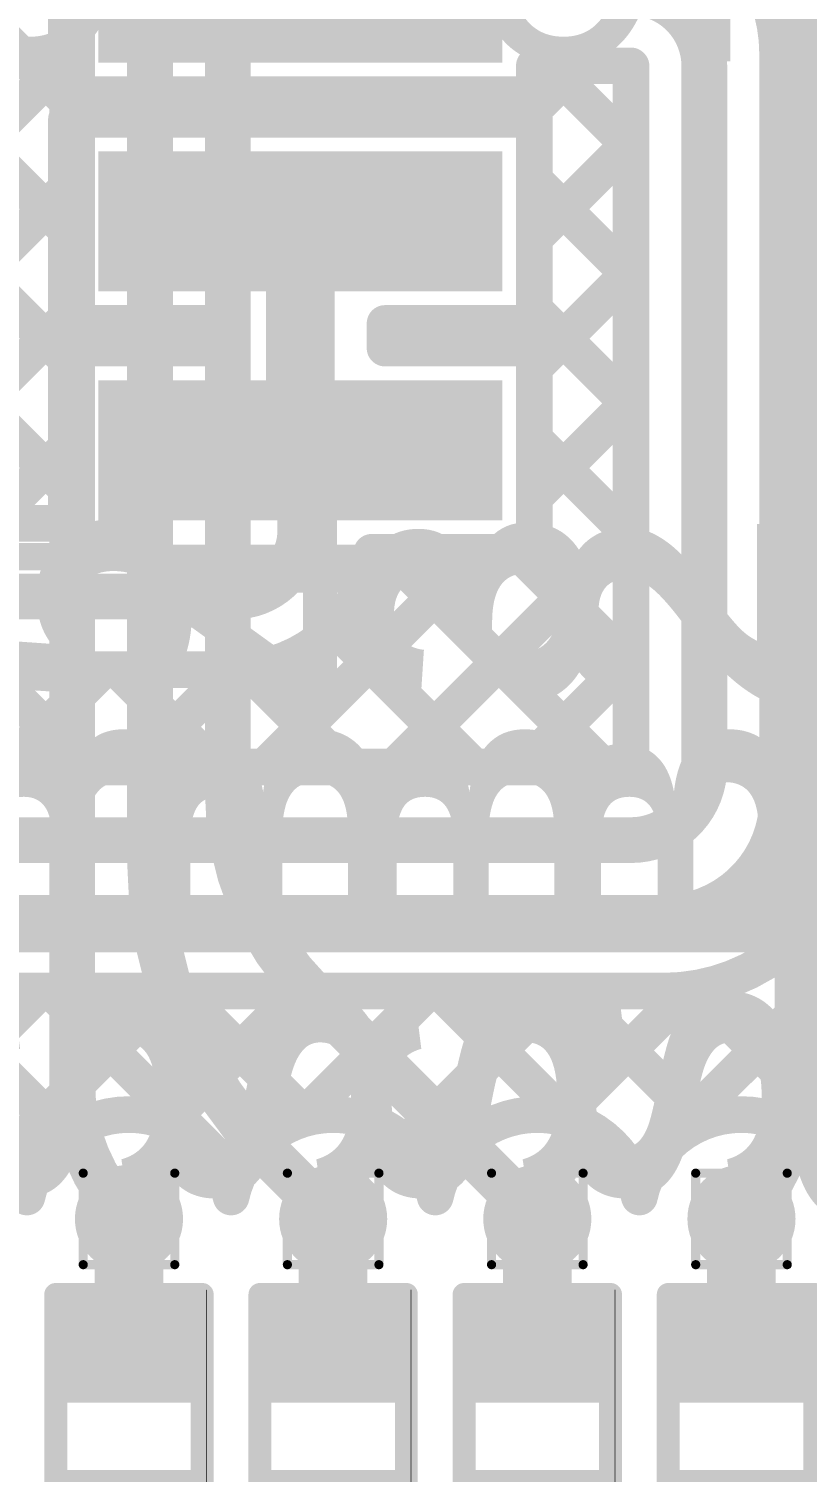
# Model space of a CAD drawing. Header units: inches. Extents: x -17 to 443, y -40 to 218.
# Drawn here: x 100.08 to 104.4, y 137.41 to 145.42 of the extents above; entities that cross this region are included whole.
import ezdxf

# ---------------------------------------------------------------- set-up
doc = ezdxf.new("R2010")
doc.units = ezdxf.units.IN
for name, color, linetype in [('Bottom Layer', 5, 'Continuous'), ('Drill Drawing', 1, 'Continuous'), ('Fabrication', 76, 'Continuous'), ('Top Layer', 1, 'Continuous'), ('Top Overlay', 2, 'Continuous'), ('Top Paste', 8, 'Continuous'), ('Top Solder', 216, 'Continuous'), ('Via Holes', 16, 'Continuous')]:
    doc.layers.add(name, color=color, linetype=linetype)
doc.styles.add('Arial', font='', dxfattribs={"height": 0.2})
doc.styles.add('Arial Black_Bold', font='', dxfattribs={"height": 0.2})
doc.styles.get('Arial').set_extended_font_data('Arial')
doc.styles.get('Arial Black_Bold').set_extended_font_data('Arial Black', bold=True)

# ---------------------------------------------------------------- blocks, each defined once
blk = doc.blocks.new('S______B______0402_17')
at = {"layer": 'Top Layer'}
for points in [[(-0.6985, -0.3175), (-0.6985, 0.3175), (-0.2413, 0.3175), (-0.2413, -0.3175)], [(0.2413, -0.3175), (0.2413, 0.3175), (0.6985, 0.3175), (0.6985, -0.3175)]]:
    blk.add_hatch(color=1, dxfattribs=at).paths.add_polyline_path(points)
at = {"layer": 'Top Paste'}
for points in [[(-0.6985, -0.3175), (-0.6985, 0.3175), (-0.2413, 0.3175), (-0.2413, -0.3175)], [(0.2413, -0.3175), (0.2413, 0.3175), (0.6985, 0.3175), (0.6985, -0.3175)]]:
    blk.add_hatch(color=8, dxfattribs=at).paths.add_polyline_path(points)
at = {"layer": 'Top Solder'}
for points in [[(-0.7535, -0.3725), (-0.7535, 0.3725), (-0.1863, 0.3725), (-0.1863, -0.3725)], [(0.1863, -0.3725), (0.1863, 0.3725), (0.7535, 0.3725), (0.7535, -0.3725)]]:
    blk.add_hatch(color=216, dxfattribs=at).paths.add_polyline_path(points)
at = {"layer": 'Top Overlay'}
for points in [[(-0.7874, 0.4064, 0.127, 0.127, 0), (0.7874, 0.4064, 0.127, 0.127, 0)], [(-0.7874, 0.4064, 0.127, 0.127, 0), (-0.7874, -0.4064, 0.127, 0.127, 0)], [(0.7874, 0.4064, 0.127, 0.127, 0), (0.7874, -0.4064, 0.127, 0.127, 0)], [(-0.7874, -0.4064, 0.127, 0.127, 0), (0.7874, -0.4064, 0.127, 0.127, 0)], [(-0.8128, -0.4318, 0.00323, 0.00323, 0), (0.8128, -0.4318, 0.00323, 0.00323, 0)]]:
    blk.add_lwpolyline(points, format="xyseb", dxfattribs=at)
for points in [[(-0.8191, 0.4064, 0.0635, 0.0635, 1), (-0.7556, 0.4064, 0.0635, 0.0635, 1)], [(-0.8191, 0.4064, 0.0635, 0.0635, 1), (-0.7556, 0.4064, 0.0635, 0.0635, 1)], [(0.7556, 0.4064, 0.0635, 0.0635, 1), (0.8191, 0.4064, 0.0635, 0.0635, 1)], [(0.7556, 0.4064, 0.0635, 0.0635, 1), (0.8191, 0.4064, 0.0635, 0.0635, 1)], [(-0.8191, -0.4064, 0.0635, 0.0635, 1), (-0.7556, -0.4064, 0.0635, 0.0635, 1)], [(-0.8191, -0.4064, 0.0635, 0.0635, 1), (-0.7556, -0.4064, 0.0635, 0.0635, 1)], [(0.7556, -0.4064, 0.0635, 0.0635, 1), (0.8191, -0.4064, 0.0635, 0.0635, 1)], [(0.7556, -0.4064, 0.0635, 0.0635, 1), (0.8191, -0.4064, 0.0635, 0.0635, 1)], [(-0.8136, -0.4318, 0.00161, 0.00161, 1), (-0.812, -0.4318, 0.00161, 0.00161, 1)], [(0.812, -0.4318, 0.00161, 0.00161, 1), (0.8136, -0.4318, 0.00161, 0.00161, 1)]]:
    blk.add_lwpolyline(points, format="xyseb", close=True, dxfattribs=at)
blk = doc.blocks.new('S______B______0402_18')
at = {"layer": 'Top Layer'}
for points in [[(-0.6985, -0.3175), (-0.6985, 0.3175), (-0.2413, 0.3175), (-0.2413, -0.3175)], [(0.2413, -0.3175), (0.2413, 0.3175), (0.6985, 0.3175), (0.6985, -0.3175)]]:
    blk.add_hatch(color=1, dxfattribs=at).paths.add_polyline_path(points)
at = {"layer": 'Top Paste'}
for points in [[(-0.6985, -0.3175), (-0.6985, 0.3175), (-0.2413, 0.3175), (-0.2413, -0.3175)], [(0.2413, -0.3175), (0.2413, 0.3175), (0.6985, 0.3175), (0.6985, -0.3175)]]:
    blk.add_hatch(color=8, dxfattribs=at).paths.add_polyline_path(points)
at = {"layer": 'Top Solder'}
for points in [[(-0.7535, -0.3725), (-0.7535, 0.3725), (-0.1863, 0.3725), (-0.1863, -0.3725)], [(0.1863, -0.3725), (0.1863, 0.3725), (0.7535, 0.3725), (0.7535, -0.3725)]]:
    blk.add_hatch(color=216, dxfattribs=at).paths.add_polyline_path(points)
at = {"layer": 'Top Overlay'}
for points in [[(-0.7874, 0.4064, 0.127, 0.127, 0), (0.7874, 0.4064, 0.127, 0.127, 0)], [(-0.7874, 0.4064, 0.127, 0.127, 0), (-0.7874, -0.4064, 0.127, 0.127, 0)], [(0.7874, 0.4064, 0.127, 0.127, 0), (0.7874, -0.4064, 0.127, 0.127, 0)], [(-0.7874, -0.4064, 0.127, 0.127, 0), (0.7874, -0.4064, 0.127, 0.127, 0)], [(-0.8128, -0.4318, 0.00323, 0.00323, 0), (0.8128, -0.4318, 0.00323, 0.00323, 0)]]:
    blk.add_lwpolyline(points, format="xyseb", dxfattribs=at)
for points in [[(-0.8191, 0.4064, 0.0635, 0.0635, 1), (-0.7556, 0.4064, 0.0635, 0.0635, 1)], [(-0.8191, 0.4064, 0.0635, 0.0635, 1), (-0.7556, 0.4064, 0.0635, 0.0635, 1)], [(0.7556, 0.4064, 0.0635, 0.0635, 1), (0.8191, 0.4064, 0.0635, 0.0635, 1)], [(0.7556, 0.4064, 0.0635, 0.0635, 1), (0.8191, 0.4064, 0.0635, 0.0635, 1)], [(-0.8191, -0.4064, 0.0635, 0.0635, 1), (-0.7556, -0.4064, 0.0635, 0.0635, 1)], [(-0.8191, -0.4064, 0.0635, 0.0635, 1), (-0.7556, -0.4064, 0.0635, 0.0635, 1)], [(0.7556, -0.4064, 0.0635, 0.0635, 1), (0.8191, -0.4064, 0.0635, 0.0635, 1)], [(0.7556, -0.4064, 0.0635, 0.0635, 1), (0.8191, -0.4064, 0.0635, 0.0635, 1)], [(-0.8136, -0.4318, 0.00161, 0.00161, 1), (-0.812, -0.4318, 0.00161, 0.00161, 1)], [(0.812, -0.4318, 0.00161, 0.00161, 1), (0.8136, -0.4318, 0.00161, 0.00161, 1)]]:
    blk.add_lwpolyline(points, format="xyseb", close=True, dxfattribs=at)
blk = doc.blocks.new('S______B______0402_19')
at = {"layer": 'Top Layer'}
for points in [[(-0.6985, -0.3175), (-0.6985, 0.3175), (-0.2413, 0.3175), (-0.2413, -0.3175)], [(0.2413, -0.3175), (0.2413, 0.3175), (0.6985, 0.3175), (0.6985, -0.3175)]]:
    blk.add_hatch(color=1, dxfattribs=at).paths.add_polyline_path(points)
at = {"layer": 'Top Paste'}
for points in [[(-0.6985, -0.3175), (-0.6985, 0.3175), (-0.2413, 0.3175), (-0.2413, -0.3175)], [(0.2413, -0.3175), (0.2413, 0.3175), (0.6985, 0.3175), (0.6985, -0.3175)]]:
    blk.add_hatch(color=8, dxfattribs=at).paths.add_polyline_path(points)
at = {"layer": 'Top Solder'}
for points in [[(-0.7535, -0.3725), (-0.7535, 0.3725), (-0.1863, 0.3725), (-0.1863, -0.3725)], [(0.1863, -0.3725), (0.1863, 0.3725), (0.7535, 0.3725), (0.7535, -0.3725)]]:
    blk.add_hatch(color=216, dxfattribs=at).paths.add_polyline_path(points)
at = {"layer": 'Top Overlay'}
for points in [[(-0.7874, 0.4064, 0.127, 0.127, 0), (0.7874, 0.4064, 0.127, 0.127, 0)], [(-0.7874, 0.4064, 0.127, 0.127, 0), (-0.7874, -0.4064, 0.127, 0.127, 0)], [(0.7874, 0.4064, 0.127, 0.127, 0), (0.7874, -0.4064, 0.127, 0.127, 0)], [(-0.7874, -0.4064, 0.127, 0.127, 0), (0.7874, -0.4064, 0.127, 0.127, 0)], [(-0.8128, -0.4318, 0.00323, 0.00323, 0), (0.8128, -0.4318, 0.00323, 0.00323, 0)]]:
    blk.add_lwpolyline(points, format="xyseb", dxfattribs=at)
for points in [[(-0.8191, 0.4064, 0.0635, 0.0635, 1), (-0.7556, 0.4064, 0.0635, 0.0635, 1)], [(-0.8191, 0.4064, 0.0635, 0.0635, 1), (-0.7556, 0.4064, 0.0635, 0.0635, 1)], [(0.7556, 0.4064, 0.0635, 0.0635, 1), (0.8191, 0.4064, 0.0635, 0.0635, 1)], [(0.7556, 0.4064, 0.0635, 0.0635, 1), (0.8191, 0.4064, 0.0635, 0.0635, 1)], [(-0.8191, -0.4064, 0.0635, 0.0635, 1), (-0.7556, -0.4064, 0.0635, 0.0635, 1)], [(-0.8191, -0.4064, 0.0635, 0.0635, 1), (-0.7556, -0.4064, 0.0635, 0.0635, 1)], [(0.7556, -0.4064, 0.0635, 0.0635, 1), (0.8191, -0.4064, 0.0635, 0.0635, 1)], [(0.7556, -0.4064, 0.0635, 0.0635, 1), (0.8191, -0.4064, 0.0635, 0.0635, 1)], [(-0.8136, -0.4318, 0.00161, 0.00161, 1), (-0.812, -0.4318, 0.00161, 0.00161, 1)], [(0.812, -0.4318, 0.00161, 0.00161, 1), (0.8136, -0.4318, 0.00161, 0.00161, 1)]]:
    blk.add_lwpolyline(points, format="xyseb", close=True, dxfattribs=at)
blk = doc.blocks.new('S______B______0402_20')
at = {"layer": 'Top Layer'}
for points in [[(-0.6985, -0.3175), (-0.6985, 0.3175), (-0.2413, 0.3175), (-0.2413, -0.3175)], [(0.2413, -0.3175), (0.2413, 0.3175), (0.6985, 0.3175), (0.6985, -0.3175)]]:
    blk.add_hatch(color=1, dxfattribs=at).paths.add_polyline_path(points)
at = {"layer": 'Top Paste'}
for points in [[(-0.6985, -0.3175), (-0.6985, 0.3175), (-0.2413, 0.3175), (-0.2413, -0.3175)], [(0.2413, -0.3175), (0.2413, 0.3175), (0.6985, 0.3175), (0.6985, -0.3175)]]:
    blk.add_hatch(color=8, dxfattribs=at).paths.add_polyline_path(points)
at = {"layer": 'Top Solder'}
for points in [[(-0.7535, -0.3725), (-0.7535, 0.3725), (-0.1863, 0.3725), (-0.1863, -0.3725)], [(0.1863, -0.3725), (0.1863, 0.3725), (0.7535, 0.3725), (0.7535, -0.3725)]]:
    blk.add_hatch(color=216, dxfattribs=at).paths.add_polyline_path(points)
at = {"layer": 'Top Overlay'}
for points in [[(-0.7874, 0.4064, 0.127, 0.127, 0), (0.7874, 0.4064, 0.127, 0.127, 0)], [(-0.7874, 0.4064, 0.127, 0.127, 0), (-0.7874, -0.4064, 0.127, 0.127, 0)], [(0.7874, 0.4064, 0.127, 0.127, 0), (0.7874, -0.4064, 0.127, 0.127, 0)], [(-0.7874, -0.4064, 0.127, 0.127, 0), (0.7874, -0.4064, 0.127, 0.127, 0)], [(-0.8128, -0.4318, 0.00323, 0.00323, 0), (0.8128, -0.4318, 0.00323, 0.00323, 0)]]:
    blk.add_lwpolyline(points, format="xyseb", dxfattribs=at)
for points in [[(-0.8191, 0.4064, 0.0635, 0.0635, 1), (-0.7556, 0.4064, 0.0635, 0.0635, 1)], [(-0.8191, 0.4064, 0.0635, 0.0635, 1), (-0.7556, 0.4064, 0.0635, 0.0635, 1)], [(0.7556, 0.4064, 0.0635, 0.0635, 1), (0.8191, 0.4064, 0.0635, 0.0635, 1)], [(0.7556, 0.4064, 0.0635, 0.0635, 1), (0.8191, 0.4064, 0.0635, 0.0635, 1)], [(-0.8191, -0.4064, 0.0635, 0.0635, 1), (-0.7556, -0.4064, 0.0635, 0.0635, 1)], [(-0.8191, -0.4064, 0.0635, 0.0635, 1), (-0.7556, -0.4064, 0.0635, 0.0635, 1)], [(0.7556, -0.4064, 0.0635, 0.0635, 1), (0.8191, -0.4064, 0.0635, 0.0635, 1)], [(0.7556, -0.4064, 0.0635, 0.0635, 1), (0.8191, -0.4064, 0.0635, 0.0635, 1)], [(-0.8136, -0.4318, 0.00161, 0.00161, 1), (-0.812, -0.4318, 0.00161, 0.00161, 1)], [(0.812, -0.4318, 0.00161, 0.00161, 1), (0.8136, -0.4318, 0.00161, 0.00161, 1)]]:
    blk.add_lwpolyline(points, format="xyseb", close=True, dxfattribs=at)
blk = doc.blocks.new('S______B______0402_21')
at = {"layer": 'Top Layer'}
for points in [[(-0.6985, -0.3175), (-0.6985, 0.3175), (-0.2413, 0.3175), (-0.2413, -0.3175)], [(0.2413, -0.3175), (0.2413, 0.3175), (0.6985, 0.3175), (0.6985, -0.3175)]]:
    blk.add_hatch(color=1, dxfattribs=at).paths.add_polyline_path(points)
at = {"layer": 'Top Paste'}
for points in [[(-0.6985, -0.3175), (-0.6985, 0.3175), (-0.2413, 0.3175), (-0.2413, -0.3175)], [(0.2413, -0.3175), (0.2413, 0.3175), (0.6985, 0.3175), (0.6985, -0.3175)]]:
    blk.add_hatch(color=8, dxfattribs=at).paths.add_polyline_path(points)
at = {"layer": 'Top Solder'}
for points in [[(-0.7535, -0.3725), (-0.7535, 0.3725), (-0.1863, 0.3725), (-0.1863, -0.3725)], [(0.1863, -0.3725), (0.1863, 0.3725), (0.7535, 0.3725), (0.7535, -0.3725)]]:
    blk.add_hatch(color=216, dxfattribs=at).paths.add_polyline_path(points)
at = {"layer": 'Top Overlay'}
for points in [[(-0.7874, 0.4064, 0.127, 0.127, 0), (0.7874, 0.4064, 0.127, 0.127, 0)], [(-0.7874, 0.4064, 0.127, 0.127, 0), (-0.7874, -0.4064, 0.127, 0.127, 0)], [(0.7874, 0.4064, 0.127, 0.127, 0), (0.7874, -0.4064, 0.127, 0.127, 0)], [(-0.7874, -0.4064, 0.127, 0.127, 0), (0.7874, -0.4064, 0.127, 0.127, 0)], [(-0.8128, -0.4318, 0.00323, 0.00323, 0), (0.8128, -0.4318, 0.00323, 0.00323, 0)]]:
    blk.add_lwpolyline(points, format="xyseb", dxfattribs=at)
for points in [[(-0.8191, 0.4064, 0.0635, 0.0635, 1), (-0.7556, 0.4064, 0.0635, 0.0635, 1)], [(-0.8191, 0.4064, 0.0635, 0.0635, 1), (-0.7556, 0.4064, 0.0635, 0.0635, 1)], [(0.7556, 0.4064, 0.0635, 0.0635, 1), (0.8191, 0.4064, 0.0635, 0.0635, 1)], [(0.7556, 0.4064, 0.0635, 0.0635, 1), (0.8191, 0.4064, 0.0635, 0.0635, 1)], [(-0.8191, -0.4064, 0.0635, 0.0635, 1), (-0.7556, -0.4064, 0.0635, 0.0635, 1)], [(-0.8191, -0.4064, 0.0635, 0.0635, 1), (-0.7556, -0.4064, 0.0635, 0.0635, 1)], [(0.7556, -0.4064, 0.0635, 0.0635, 1), (0.8191, -0.4064, 0.0635, 0.0635, 1)], [(0.7556, -0.4064, 0.0635, 0.0635, 1), (0.8191, -0.4064, 0.0635, 0.0635, 1)], [(-0.8136, -0.4318, 0.00161, 0.00161, 1), (-0.812, -0.4318, 0.00161, 0.00161, 1)], [(0.812, -0.4318, 0.00161, 0.00161, 1), (0.8136, -0.4318, 0.00161, 0.00161, 1)]]:
    blk.add_lwpolyline(points, format="xyseb", close=True, dxfattribs=at)
at = {"layer": 'Top Overlay', "style": 'Arial Black_Bold'}
blk.add_text('SB1', height=1.27, dxfattribs=at).set_placement((1.0689, -0.4388))
blk = doc.blocks.new('14_SO_26')
at = {"layer": 'Top Layer'}
for points in [[(3.7881, -0.983), (3.7881, -1.557), (1.7501, -1.557), (1.7501, -0.983)], [(3.7881, -2.253), (3.7881, -2.827), (1.7501, -2.827), (1.7501, -2.253)], [(3.7881, -3.523), (3.7881, -4.097), (1.7501, -4.097), (1.7501, -3.523)]]:
    blk.add_hatch(color=1, dxfattribs=at).paths.add_polyline_path(points)
at = {"layer": 'Top Paste'}
for points in [[(3.7881, -0.983), (3.7881, -1.557), (1.7501, -1.557), (1.7501, -0.983)], [(3.7881, -2.253), (3.7881, -2.827), (1.7501, -2.827), (1.7501, -2.253)], [(3.7881, -3.523), (3.7881, -4.097), (1.7501, -4.097), (1.7501, -3.523)]]:
    blk.add_hatch(color=8, dxfattribs=at).paths.add_polyline_path(points)
at = {"layer": 'Top Solder'}
for points in [[(3.8897, -0.8814), (3.8897, -1.6586), (1.6485, -1.6586), (1.6485, -0.8814)], [(3.8897, -2.1514), (3.8897, -2.9286), (1.6485, -2.9286), (1.6485, -2.1514)], [(3.8897, -3.4214), (3.8897, -4.1986), (1.6485, -4.1986), (1.6485, -3.4214)]]:
    blk.add_hatch(color=216, dxfattribs=at).paths.add_polyline_path(points)
at = {"layer": 'Top Overlay'}
blk.add_lwpolyline([(-1.5214, -4.4012, 0.1524, 0.1524, 0), (1.5214, -4.4012, 0.1524, 0.1524, 0)], format="xyseb", dxfattribs=at)
blk.add_lwpolyline([(1.4833, -4.4012, 0.0762, 0.0762, 1), (1.5595, -4.4012, 0.0762, 0.0762, 1)], format="xyseb", close=True, dxfattribs=at)

msp = doc.modelspace()

# ---------------------------------------------------------------- hatches: boundary and pattern name
at = {"layer": 'Bottom Layer'}
h = msp.add_hatch(color=5, dxfattribs=at)
edge = h.paths.add_edge_path()
edge.add_arc((100.6336, 138.8123), 0.3, 0, 360)
h = msp.add_hatch(color=5, dxfattribs=at)
edge = h.paths.add_edge_path()
edge.add_arc((101.7667, 138.8123), 0.3, 0, 360)
h = msp.add_hatch(color=5, dxfattribs=at)
edge = h.paths.add_edge_path()
edge.add_arc((102.8997, 138.8123), 0.3, 0, 360)
h = msp.add_hatch(color=5, dxfattribs=at)
edge = h.paths.add_edge_path()
edge.add_arc((104.0327, 138.8123), 0.3, 0, 360)
at = {"layer": 'Top Layer'}
h = msp.add_hatch(color=1, dxfattribs=at)
edge = h.paths.add_edge_path()
edge.add_arc((100.6336, 138.8123), 0.3, 0, 360)
h = msp.add_hatch(color=1, dxfattribs=at)
edge = h.paths.add_edge_path()
edge.add_arc((101.7667, 138.8123), 0.3, 0, 360)
h = msp.add_hatch(color=1, dxfattribs=at)
edge = h.paths.add_edge_path()
edge.add_arc((102.8997, 138.8123), 0.3, 0, 360)
h = msp.add_hatch(color=1, dxfattribs=at)
edge = h.paths.add_edge_path()
edge.add_arc((104.0327, 138.8123), 0.3, 0, 360)
at = {"layer": 'Via Holes'}
h = msp.add_hatch(color=7, dxfattribs=at)
edge = h.paths.add_edge_path()
edge.add_arc((100.6336, 138.8123), 0.15, 0, 360)
h = msp.add_hatch(color=7, dxfattribs=at)
edge = h.paths.add_edge_path()
edge.add_arc((101.7667, 138.8123), 0.15, 0, 360)
h = msp.add_hatch(color=7, dxfattribs=at)
edge = h.paths.add_edge_path()
edge.add_arc((102.8997, 138.8123), 0.15, 0, 360)
h = msp.add_hatch(color=7, dxfattribs=at)
edge = h.paths.add_edge_path()
edge.add_arc((104.0327, 138.8123), 0.15, 0, 360)

# ---------------------------------------------------------------- linework, layer by layer
at = {"layer": 'Bottom Layer'}
for points in [[(100.3182, 139.5738, 0.254, 0.254, 0), (100.3182, 158.7518, 0.254, 0.254, 0)], [(104.3442, 139.5644, 0.254, 0.254, 0), (104.3442, 158.7611, 0.254, 0.254, 0)], [(100.75, 140.8023, 0.254, 0.254, 0), (100.75, 157.4455, 0.254, 0.254, 0)], [(101.1818, 141.1861, 0.254, 0.254, 0), (101.1818, 157.2257, 0.254, 0.254, 0)], [(101.6457, 140.0663, 0.254, 0.254, -0.198912), (101.1818, 141.1861, 0.254, 0.254, 0)], [(100.75, 140.8007, 0.254, 0.254, 0), (100.75, 140.8023, 0.254, 0.254, 0)], [(101.4353, 139.1436, 0.254, 0.254, -0.198619), (100.75, 140.8007, 0.254, 0.254, 0)], [(101.6457, 140.0663, 0.254, 0.254, 0), (102.8997, 138.8123, 0.254, 0.254, 0)], [(100.6336, 138.8123, 0.254, 0.254, -0.198912), (100.3182, 139.5738, 0.254, 0.254, 0)], [(104.3442, 139.5644, 0.254, 0.254, -0.1081), (104.2471, 139.1203, 0.254, 0.254, 0)], [(101.4353, 139.1436, 0.254, 0.254, 0), (101.7667, 138.8123, 0.254, 0.254, 0)], [(104.2471, 139.1203, 0.254, 0.254, -0.088901), (104.0327, 138.8123, 0.254, 0.254, 0)]]:
    msp.add_lwpolyline(points, format="xyseb", dxfattribs=at)
for points in [[(101.1183, 141.1861, 0.127, 0.127, 1), (101.2453, 141.1861, 0.127, 0.127, 1)], [(101.1183, 141.1861, 0.127, 0.127, 1), (101.2453, 141.1861, 0.127, 0.127, 1)], [(100.6865, 140.8023, 0.127, 0.127, 1), (100.8135, 140.8023, 0.127, 0.127, 1)], [(100.6865, 140.8023, 0.127, 0.127, 1), (100.8135, 140.8023, 0.127, 0.127, 1)], [(100.6865, 140.8007, 0.127, 0.127, 1), (100.8135, 140.8007, 0.127, 0.127, 1)], [(100.6865, 140.8007, 0.127, 0.127, 1), (100.8135, 140.8007, 0.127, 0.127, 1)], [(101.5822, 140.0663, 0.127, 0.127, 1), (101.7092, 140.0663, 0.127, 0.127, 1)], [(101.5822, 140.0663, 0.127, 0.127, 1), (101.7092, 140.0663, 0.127, 0.127, 1)], [(100.2547, 139.5738, 0.127, 0.127, 1), (100.3817, 139.5738, 0.127, 0.127, 1)], [(100.2547, 139.5738, 0.127, 0.127, 1), (100.3817, 139.5738, 0.127, 0.127, 1)], [(104.2807, 139.5644, 0.127, 0.127, 1), (104.4077, 139.5644, 0.127, 0.127, 1)], [(104.2807, 139.5644, 0.127, 0.127, 1), (104.4077, 139.5644, 0.127, 0.127, 1)], [(101.3718, 139.1436, 0.127, 0.127, 1), (101.4988, 139.1436, 0.127, 0.127, 1)], [(101.3718, 139.1436, 0.127, 0.127, 1), (101.4988, 139.1436, 0.127, 0.127, 1)], [(104.1836, 139.1203, 0.127, 0.127, 1), (104.3106, 139.1203, 0.127, 0.127, 1)], [(104.1836, 139.1203, 0.127, 0.127, 1), (104.3106, 139.1203, 0.127, 0.127, 1)], [(100.5701, 138.8123, 0.127, 0.127, 1), (100.6971, 138.8123, 0.127, 0.127, 1)], [(101.7032, 138.8123, 0.127, 0.127, 1), (101.8302, 138.8123, 0.127, 0.127, 1)], [(102.8362, 138.8123, 0.127, 0.127, 1), (102.9632, 138.8123, 0.127, 0.127, 1)], [(103.9692, 138.8123, 0.127, 0.127, 1), (104.0962, 138.8123, 0.127, 0.127, 1)]]:
    msp.add_lwpolyline(points, format="xyseb", close=True, dxfattribs=at)
at = {"layer": 'Drill Drawing'}
for points in [[(100.3796, 139.0663, 0.0508, 0.0508, 0), (100.8876, 139.0663, 0.0508, 0.0508, 0)], [(100.3796, 138.5583, 0.0508, 0.0508, 0), (100.3796, 139.0663, 0.0508, 0.0508, 0)], [(100.8876, 138.5583, 0.0508, 0.0508, 0), (100.8876, 139.0663, 0.0508, 0.0508, 0)], [(101.5127, 139.0663, 0.0508, 0.0508, 0), (102.0207, 139.0663, 0.0508, 0.0508, 0)], [(101.5127, 138.5583, 0.0508, 0.0508, 0), (101.5127, 139.0663, 0.0508, 0.0508, 0)], [(102.0207, 138.5583, 0.0508, 0.0508, 0), (102.0207, 139.0663, 0.0508, 0.0508, 0)], [(102.6457, 139.0663, 0.0508, 0.0508, 0), (103.1537, 139.0663, 0.0508, 0.0508, 0)], [(102.6457, 138.5583, 0.0508, 0.0508, 0), (102.6457, 139.0663, 0.0508, 0.0508, 0)], [(103.1537, 138.5583, 0.0508, 0.0508, 0), (103.1537, 139.0663, 0.0508, 0.0508, 0)], [(103.7787, 139.0663, 0.0508, 0.0508, 0), (104.2867, 139.0663, 0.0508, 0.0508, 0)], [(103.7787, 138.5583, 0.0508, 0.0508, 0), (103.7787, 139.0663, 0.0508, 0.0508, 0)], [(104.2867, 138.5583, 0.0508, 0.0508, 0), (104.2867, 139.0663, 0.0508, 0.0508, 0)], [(100.3796, 138.5583, 0.0508, 0.0508, 0), (100.8876, 138.5583, 0.0508, 0.0508, 0)], [(101.5127, 138.5583, 0.0508, 0.0508, 0), (102.0207, 138.5583, 0.0508, 0.0508, 0)], [(102.6457, 138.5583, 0.0508, 0.0508, 0), (103.1537, 138.5583, 0.0508, 0.0508, 0)], [(103.7787, 138.5583, 0.0508, 0.0508, 0), (104.2867, 138.5583, 0.0508, 0.0508, 0)]]:
    msp.add_lwpolyline(points, format="xyseb", dxfattribs=at)
for points in [[(100.3669, 139.0663, 0.0254, 0.0254, 1), (100.3923, 139.0663, 0.0254, 0.0254, 1)], [(100.3669, 139.0663, 0.0254, 0.0254, 1), (100.3923, 139.0663, 0.0254, 0.0254, 1)], [(100.8749, 139.0663, 0.0254, 0.0254, 1), (100.9003, 139.0663, 0.0254, 0.0254, 1)], [(100.8749, 139.0663, 0.0254, 0.0254, 1), (100.9003, 139.0663, 0.0254, 0.0254, 1)], [(101.5, 139.0663, 0.0254, 0.0254, 1), (101.5254, 139.0663, 0.0254, 0.0254, 1)], [(101.5, 139.0663, 0.0254, 0.0254, 1), (101.5254, 139.0663, 0.0254, 0.0254, 1)], [(102.008, 139.0663, 0.0254, 0.0254, 1), (102.0334, 139.0663, 0.0254, 0.0254, 1)], [(102.008, 139.0663, 0.0254, 0.0254, 1), (102.0334, 139.0663, 0.0254, 0.0254, 1)], [(102.633, 139.0663, 0.0254, 0.0254, 1), (102.6584, 139.0663, 0.0254, 0.0254, 1)], [(102.633, 139.0663, 0.0254, 0.0254, 1), (102.6584, 139.0663, 0.0254, 0.0254, 1)], [(103.141, 139.0663, 0.0254, 0.0254, 1), (103.1664, 139.0663, 0.0254, 0.0254, 1)], [(103.141, 139.0663, 0.0254, 0.0254, 1), (103.1664, 139.0663, 0.0254, 0.0254, 1)], [(103.766, 139.0663, 0.0254, 0.0254, 1), (103.7914, 139.0663, 0.0254, 0.0254, 1)], [(103.766, 139.0663, 0.0254, 0.0254, 1), (103.7914, 139.0663, 0.0254, 0.0254, 1)], [(104.274, 139.0663, 0.0254, 0.0254, 1), (104.2994, 139.0663, 0.0254, 0.0254, 1)], [(104.274, 139.0663, 0.0254, 0.0254, 1), (104.2994, 139.0663, 0.0254, 0.0254, 1)], [(100.3669, 138.5583, 0.0254, 0.0254, 1), (100.3923, 138.5583, 0.0254, 0.0254, 1)], [(100.3669, 138.5583, 0.0254, 0.0254, 1), (100.3923, 138.5583, 0.0254, 0.0254, 1)], [(100.8749, 138.5583, 0.0254, 0.0254, 1), (100.9003, 138.5583, 0.0254, 0.0254, 1)], [(100.8749, 138.5583, 0.0254, 0.0254, 1), (100.9003, 138.5583, 0.0254, 0.0254, 1)], [(101.5, 138.5583, 0.0254, 0.0254, 1), (101.5254, 138.5583, 0.0254, 0.0254, 1)], [(101.5, 138.5583, 0.0254, 0.0254, 1), (101.5254, 138.5583, 0.0254, 0.0254, 1)], [(102.008, 138.5583, 0.0254, 0.0254, 1), (102.0334, 138.5583, 0.0254, 0.0254, 1)], [(102.008, 138.5583, 0.0254, 0.0254, 1), (102.0334, 138.5583, 0.0254, 0.0254, 1)], [(102.633, 138.5583, 0.0254, 0.0254, 1), (102.6584, 138.5583, 0.0254, 0.0254, 1)], [(102.633, 138.5583, 0.0254, 0.0254, 1), (102.6584, 138.5583, 0.0254, 0.0254, 1)], [(103.141, 138.5583, 0.0254, 0.0254, 1), (103.1664, 138.5583, 0.0254, 0.0254, 1)], [(103.141, 138.5583, 0.0254, 0.0254, 1), (103.1664, 138.5583, 0.0254, 0.0254, 1)], [(103.766, 138.5583, 0.0254, 0.0254, 1), (103.7914, 138.5583, 0.0254, 0.0254, 1)], [(103.766, 138.5583, 0.0254, 0.0254, 1), (103.7914, 138.5583, 0.0254, 0.0254, 1)], [(104.274, 138.5583, 0.0254, 0.0254, 1), (104.2994, 138.5583, 0.0254, 0.0254, 1)], [(104.274, 138.5583, 0.0254, 0.0254, 1), (104.2994, 138.5583, 0.0254, 0.0254, 1)]]:
    msp.add_lwpolyline(points, format="xyseb", close=True, dxfattribs=at)
at = {"layer": 'Top Layer'}
for points in [[(97.345, 146.525, 0.2032, 0.2032, 0), (100.2864, 143.5836, 0.2032, 0.2032, 0)], [(98.9507, 146.3561, 0.2032, 0.2032, 0), (100.391, 144.9159, 0.2032, 0.2032, 0)], [(98.2436, 146.3448, 0.2032, 0.2032, 0), (100.2864, 144.302, 0.2032, 0.2032, 0)], [(104.2759, 146.2193, 0.2032, 0.2032, -0.198912), (104.6649, 145.2804, 0.2032, 0.2032, 0)], [(100.2864, 145.0531, 0.2032, 0.2032, 0), (100.2864, 146.1859, 0.2032, 0.2032, 0)], [(103.9886, 145.932, 0.254, 0.254, -0.198913), (104.2585, 145.2804, 0.254, 0.254, 0)], [(97.345, 145.8066, 0.2032, 0.2032, 0), (100.2864, 142.8651, 0.2032, 0.2032, 0)], [(103.4183, 145.6195, 0.254, 0.254, -0.414214), (103.8267, 145.2111, 0.254, 0.254, 0)], [(97.7092, 142.6735, 0.2032, 0.2032, 0), (100.2864, 145.2507, 0.2032, 0.2032, 0)], [(103.8267, 141.3212, 0.254, 0.254, 0), (103.8267, 145.2111, 0.254, 0.254, 0)], [(104.2585, 145.2804, 0.254, 0.254, 0), (104.2585, 145.2804, 0.254, 0.254, 0)], [(104.2585, 141.1424, 0.254, 0.254, 0), (104.2585, 145.2804, 0.254, 0.254, 0)], [(102.8252, 144.9159, 0.2032, 0.2032, 0), (103.1224, 145.2131, 0.2032, 0.2032, 0)], [(102.8832, 145.0531, 0.2032, 0.2032, 0), (102.8832, 145.2131, 0.2032, 0.2032, 0)], [(102.8832, 145.2131, 0.2032, 0.2032, 0), (103.4183, 145.2131, 0.2032, 0.2032, 0)], [(102.9674, 145.2131, 0.2032, 0.2032, 0), (103.4203, 144.7602, 0.2032, 0.2032, 0)], [(103.4203, 141.3214, 0.2032, 0.2032, 0), (103.4203, 145.2111, 0.2032, 0.2032, 0)], [(100.2864, 145.0531, 0.2032, 0.2032, 0), (102.8832, 145.0531, 0.2032, 0.2032, 0)], [(100.6699, 144.9159, 0.2032, 0.2032, 0), (100.8072, 145.0531, 0.2032, 0.2032, 0)], [(100.9722, 145.0531, 0.2032, 0.2032, 0), (101.1094, 144.9159, 0.2032, 0.2032, 0)], [(101.3884, 144.9159, 0.2032, 0.2032, 0), (101.5256, 145.0531, 0.2032, 0.2032, 0)], [(101.6906, 145.0531, 0.2032, 0.2032, 0), (101.8278, 144.9159, 0.2032, 0.2032, 0)], [(102.1068, 144.9159, 0.2032, 0.2032, 0), (102.244, 145.0531, 0.2032, 0.2032, 0)], [(102.409, 145.0531, 0.2032, 0.2032, 0), (102.5462, 144.9159, 0.2032, 0.2032, 0)], [(100.2864, 144.9159, 0.2032, 0.2032, 0), (102.8832, 144.9159, 0.2032, 0.2032, 0)], [(100.2864, 143.7831, 0.2032, 0.2032, 0), (100.2864, 144.9159, 0.2032, 0.2032, 0)], [(102.8832, 143.7831, 0.2032, 0.2032, 0), (102.8832, 144.9159, 0.2032, 0.2032, 0)], [(102.8832, 144.2554, 0.2032, 0.2032, 0), (103.4203, 144.7925, 0.2032, 0.2032, 0)], [(98.4276, 142.6735, 0.2032, 0.2032, 0), (100.2864, 144.5323, 0.2032, 0.2032, 0)], [(102.8832, 144.5789, 0.2032, 0.2032, 0), (103.4203, 144.0418, 0.2032, 0.2032, 0)], [(101.5848, 143.0795, 0.381, 0.381, 0), (101.5848, 144.3495, 0.381, 0.381, 0)], [(102.8832, 143.537, 0.2032, 0.2032, 0), (103.4203, 144.0741, 0.2032, 0.2032, 0)], [(99.146, 142.6735, 0.2032, 0.2032, 0), (100.2864, 143.8139, 0.2032, 0.2032, 0)], [(102.8832, 143.8605, 0.2032, 0.2032, 0), (103.4203, 143.3234, 0.2032, 0.2032, 0)], [(100.2864, 143.7831, 0.2032, 0.2032, 0), (101.1149, 143.7831, 0.2032, 0.2032, 0)], [(100.8053, 143.7831, 0.2032, 0.2032, 0), (100.9425, 143.6459, 0.2032, 0.2032, 0)], [(100.8368, 143.6459, 0.2032, 0.2032, 0), (100.974, 143.7831, 0.2032, 0.2032, 0)], [(101.1149, 143.6459, 0.2032, 0.2032, 0), (101.1149, 143.7831, 0.2032, 0.2032, 0)], [(102.0547, 143.7831, 0.2032, 0.2032, 0), (102.8832, 143.7831, 0.2032, 0.2032, 0)], [(102.0547, 143.6459, 0.2032, 0.2032, 0), (102.0547, 143.7831, 0.2032, 0.2032, 0)], [(102.2422, 143.7831, 0.2032, 0.2032, 0), (102.3794, 143.6459, 0.2032, 0.2032, 0)], [(102.2736, 143.6459, 0.2032, 0.2032, 0), (102.4108, 143.7831, 0.2032, 0.2032, 0)], [(100.2864, 143.6459, 0.2032, 0.2032, 0), (101.1149, 143.6459, 0.2032, 0.2032, 0)], [(100.2864, 142.6735, 0.2032, 0.2032, 0), (100.2864, 143.6459, 0.2032, 0.2032, 0)], [(102.0547, 143.6459, 0.2032, 0.2032, 0), (102.8832, 143.6459, 0.2032, 0.2032, 0)], [(102.8832, 142.5131, 0.2032, 0.2032, 0), (102.8832, 143.6459, 0.2032, 0.2032, 0)], [(102.8832, 142.8186, 0.2032, 0.2032, 0), (103.4203, 143.3557, 0.2032, 0.2032, 0)], [(99.8645, 142.6735, 0.2032, 0.2032, 0), (100.2864, 143.0955, 0.2032, 0.2032, 0)], [(101.5848, 142.636, 0.254, 0.254, 0), (101.5848, 143.0795, 0.254, 0.254, 0)], [(102.8832, 143.142, 0.2032, 0.2032, 0), (103.4203, 142.605, 0.2032, 0.2032, 0)], [(97.345, 142.6735, 0.2032, 0.2032, 0), (100.2864, 142.6735, 0.2032, 0.2032, 0)], [(101.5848, 142.636, 0.254, 0.254, -0.414214), (101.2159, 142.2671, 0.254, 0.254, 0)], [(102.1044, 141.3214, 0.2032, 0.2032, 0), (103.4203, 142.6372, 0.2032, 0.2032, 0)], [(101.9814, 142.5131, 0.2032, 0.2032, -0.368307), (101.2159, 141.8607, 0.2032, 0.2032, 0)], [(101.386, 141.3214, 0.2032, 0.2032, 0), (102.5777, 142.5131, 0.2032, 0.2032, 0)], [(101.9814, 142.5131, 0.2032, 0.2032, 0), (102.8832, 142.5131, 0.2032, 0.2032, 0)], [(102.0753, 142.5131, 0.2032, 0.2032, 0), (103.267, 141.3214, 0.2032, 0.2032, 0)], [(102.7937, 142.5131, 0.2032, 0.2032, 0), (103.4203, 141.8865, 0.2032, 0.2032, 0)], [(103.4271, 139.052, 0.2032, 0.2032, 0), (106.8882, 142.5131, 0.2032, 0.2032, 0)], [(104.374, 139.2805, 0.2032, 0.2032, 0), (107.6066, 142.5131, 0.2032, 0.2032, 0)], [(92.9472, 142.2671, 0.254, 0.254, 0), (101.2159, 142.2671, 0.254, 0.254, 0)], [(101.7731, 142.0969, 0.2032, 0.2032, 0), (102.5486, 141.3214, 0.2032, 0.2032, 0)], [(101.2875, 141.864, 0.2032, 0.2032, 0), (101.8302, 141.3214, 0.2032, 0.2032, 0)], [(102.8228, 141.3214, 0.2032, 0.2032, 0), (103.4203, 141.9188, 0.2032, 0.2032, 0)], [(92.9472, 141.8607, 0.2032, 0.2032, 0), (101.2159, 141.8607, 0.2032, 0.2032, 0)], [(99.854, 141.8607, 0.2032, 0.2032, 0), (100.3933, 141.3214, 0.2032, 0.2032, 0)], [(99.9491, 141.3214, 0.2032, 0.2032, 0), (100.4885, 141.8607, 0.2032, 0.2032, 0)], [(100.5724, 141.8607, 0.2032, 0.2032, 0), (101.1118, 141.3214, 0.2032, 0.2032, 0)], [(100.6676, 141.3214, 0.2032, 0.2032, 0), (101.2069, 141.8607, 0.2032, 0.2032, 0)], [(96.3328, 141.3214, 0.2032, 0.2032, 0), (103.4203, 141.3214, 0.2032, 0.2032, 0)], [(103.8267, 141.3212, 0.254, 0.254, -0.414214), (103.4204, 140.915, 0.254, 0.254, 0)], [(104.2585, 141.1424, 0.254, 0.254, -0.414214), (103.5993, 140.4832, 0.254, 0.254, 0)], [(104.6649, 141.1424, 0.2032, 0.2032, -0.414214), (103.5993, 140.0768, 0.2032, 0.2032, 0)], [(96.3328, 140.915, 0.254, 0.254, 0), (103.4204, 140.915, 0.254, 0.254, 0)], [(96.5117, 140.4832, 0.254, 0.254, 0), (103.5993, 140.4832, 0.254, 0.254, 0)], [(104.2722, 140.3162, 0.2032, 0.2032, 0), (105.1976, 139.3908, 0.2032, 0.2032, 0)], [(96.5568, 140.0768, 0.2032, 0.2032, 0), (103.5993, 140.0768, 0.2032, 0.2032, 0)], [(99.4544, 139.3898, 0.2032, 0.2032, 0), (100.1414, 140.0768, 0.2032, 0.2032, 0)], [(99.4827, 140.0768, 0.2032, 0.2032, 0), (100.2847, 139.2748, 0.2032, 0.2032, 0)], [(99.9549, 139.1719, 0.2032, 0.2032, 0), (100.8598, 140.0768, 0.2032, 0.2032, 0)], [(100.2011, 140.0768, 0.2032, 0.2032, 0), (101.2351, 139.0428, 0.2032, 0.2032, 0)], [(100.8509, 139.3494, 0.2032, 0.2032, 0), (101.5782, 140.0768, 0.2032, 0.2032, 0)], [(100.9195, 140.0768, 0.2032, 0.2032, 0), (101.6228, 139.3735, 0.2032, 0.2032, 0)], [(101.581, 139.3611, 0.2032, 0.2032, 0), (102.2966, 140.0768, 0.2032, 0.2032, 0)], [(101.6379, 140.0768, 0.2032, 0.2032, 0), (102.4914, 139.2234, 0.2032, 0.2032, 0)], [(102.1682, 139.2299, 0.2032, 0.2032, 0), (103.0151, 140.0768, 0.2032, 0.2032, 0)], [(102.3564, 140.0768, 0.2032, 0.2032, 0), (103.0658, 139.3673, 0.2032, 0.2032, 0)], [(103.0329, 139.3762, 0.2032, 0.2032, 0), (103.7433, 140.0865, 0.2032, 0.2032, 0)], [(103.0748, 140.0768, 0.2032, 0.2032, 0), (103.8061, 139.3455, 0.2032, 0.2032, 0)], [(103.7781, 140.0919, 0.2032, 0.2032, 0), (104.7056, 139.1644, 0.2032, 0.2032, 0)], [(98.9341, 138.9338, 0.2032, 0.2032, -0.8082), (100.0671, 138.9338, 0.2032, 0.2032, 0)], [(100.0671, 138.9338, 0.2032, 0.2032, -0.8082), (101.2002, 138.9338, 0.2032, 0.2032, 0)], [(101.2002, 138.9338, 0.2032, 0.2032, -0.8082), (102.3332, 138.9338, 0.2032, 0.2032, 0)], [(102.3332, 138.9338, 0.2032, 0.2032, -0.8082), (103.4662, 138.9338, 0.2032, 0.2032, 0)], [(103.4662, 138.9338, 0.2032, 0.2032, -0.8082), (104.5992, 138.9338, 0.2032, 0.2032, 0)], [(100.6336, 138.0757, 0.381, 0.381, 0), (100.6336, 138.8123, 0.381, 0.381, 0)], [(101.7667, 138.0757, 0.381, 0.381, 0), (101.7667, 138.8123, 0.381, 0.381, 0)], [(102.8997, 138.0757, 0.381, 0.381, 0), (102.8997, 138.8123, 0.381, 0.381, 0)], [(104.0327, 138.0757, 0.381, 0.381, 0), (104.0327, 138.8123, 0.381, 0.381, 0)]]:
    msp.add_lwpolyline(points, format="xyseb", dxfattribs=at)
for points in [[(100.2356, 145.2507, 0.1016, 0.1016, 1), (100.3372, 145.2507, 0.1016, 0.1016, 1)], [(103.7632, 145.2111, 0.127, 0.127, 1), (103.8902, 145.2111, 0.127, 0.127, 1)], [(103.7632, 145.2111, 0.127, 0.127, 1), (103.8902, 145.2111, 0.127, 0.127, 1)], [(104.195, 145.2804, 0.127, 0.127, 1), (104.322, 145.2804, 0.127, 0.127, 1)], [(104.195, 145.2804, 0.127, 0.127, 1), (104.322, 145.2804, 0.127, 0.127, 1)], [(104.195, 145.2804, 0.127, 0.127, 1), (104.322, 145.2804, 0.127, 0.127, 1)], [(104.195, 145.2804, 0.127, 0.127, 1), (104.322, 145.2804, 0.127, 0.127, 1)], [(102.8324, 145.2131, 0.1016, 0.1016, 1), (102.934, 145.2131, 0.1016, 0.1016, 1)], [(102.8324, 145.2131, 0.1016, 0.1016, 1), (102.934, 145.2131, 0.1016, 0.1016, 1)], [(102.9166, 145.2131, 0.1016, 0.1016, 1), (103.0182, 145.2131, 0.1016, 0.1016, 1)], [(103.0716, 145.2131, 0.1016, 0.1016, 1), (103.1732, 145.2131, 0.1016, 0.1016, 1)], [(103.3675, 145.2131, 0.1016, 0.1016, 1), (103.4691, 145.2131, 0.1016, 0.1016, 1)], [(103.3695, 145.2111, 0.1016, 0.1016, 1), (103.4711, 145.2111, 0.1016, 0.1016, 1)], [(100.2356, 145.0531, 0.1016, 0.1016, 1), (100.3372, 145.0531, 0.1016, 0.1016, 1)], [(100.2356, 145.0531, 0.1016, 0.1016, 1), (100.3372, 145.0531, 0.1016, 0.1016, 1)], [(100.7564, 145.0531, 0.1016, 0.1016, 1), (100.858, 145.0531, 0.1016, 0.1016, 1)], [(100.9214, 145.0531, 0.1016, 0.1016, 1), (101.023, 145.0531, 0.1016, 0.1016, 1)], [(101.4748, 145.0531, 0.1016, 0.1016, 1), (101.5764, 145.0531, 0.1016, 0.1016, 1)], [(101.6398, 145.0531, 0.1016, 0.1016, 1), (101.7414, 145.0531, 0.1016, 0.1016, 1)], [(102.1932, 145.0531, 0.1016, 0.1016, 1), (102.2948, 145.0531, 0.1016, 0.1016, 1)], [(102.3582, 145.0531, 0.1016, 0.1016, 1), (102.4598, 145.0531, 0.1016, 0.1016, 1)], [(102.8324, 145.0531, 0.1016, 0.1016, 1), (102.934, 145.0531, 0.1016, 0.1016, 1)], [(102.8324, 145.0531, 0.1016, 0.1016, 1), (102.934, 145.0531, 0.1016, 0.1016, 1)], [(100.2356, 144.9159, 0.1016, 0.1016, 1), (100.3372, 144.9159, 0.1016, 0.1016, 1)], [(100.2356, 144.9159, 0.1016, 0.1016, 1), (100.3372, 144.9159, 0.1016, 0.1016, 1)], [(100.3402, 144.9159, 0.1016, 0.1016, 1), (100.4418, 144.9159, 0.1016, 0.1016, 1)], [(100.6191, 144.9159, 0.1016, 0.1016, 1), (100.7207, 144.9159, 0.1016, 0.1016, 1)], [(101.0586, 144.9159, 0.1016, 0.1016, 1), (101.1602, 144.9159, 0.1016, 0.1016, 1)], [(101.3376, 144.9159, 0.1016, 0.1016, 1), (101.4392, 144.9159, 0.1016, 0.1016, 1)], [(101.777, 144.9159, 0.1016, 0.1016, 1), (101.8786, 144.9159, 0.1016, 0.1016, 1)], [(102.056, 144.9159, 0.1016, 0.1016, 1), (102.1576, 144.9159, 0.1016, 0.1016, 1)], [(102.4954, 144.9159, 0.1016, 0.1016, 1), (102.597, 144.9159, 0.1016, 0.1016, 1)], [(102.7744, 144.9159, 0.1016, 0.1016, 1), (102.876, 144.9159, 0.1016, 0.1016, 1)], [(102.8324, 144.9159, 0.1016, 0.1016, 1), (102.934, 144.9159, 0.1016, 0.1016, 1)], [(102.8324, 144.9159, 0.1016, 0.1016, 1), (102.934, 144.9159, 0.1016, 0.1016, 1)], [(103.3695, 144.7925, 0.1016, 0.1016, 1), (103.4711, 144.7925, 0.1016, 0.1016, 1)], [(103.3695, 144.7602, 0.1016, 0.1016, 1), (103.4711, 144.7602, 0.1016, 0.1016, 1)], [(100.2356, 144.5323, 0.1016, 0.1016, 1), (100.3372, 144.5323, 0.1016, 0.1016, 1)], [(102.8324, 144.5789, 0.1016, 0.1016, 1), (102.934, 144.5789, 0.1016, 0.1016, 1)], [(101.4896, 144.3495, 0.1905, 0.1905, 1), (101.6801, 144.3495, 0.1905, 0.1905, 1)], [(100.2356, 144.302, 0.1016, 0.1016, 1), (100.3372, 144.302, 0.1016, 0.1016, 1)], [(102.8324, 144.2554, 0.1016, 0.1016, 1), (102.934, 144.2554, 0.1016, 0.1016, 1)], [(103.3695, 144.0741, 0.1016, 0.1016, 1), (103.4711, 144.0741, 0.1016, 0.1016, 1)], [(103.3695, 144.0418, 0.1016, 0.1016, 1), (103.4711, 144.0418, 0.1016, 0.1016, 1)], [(100.2356, 143.8139, 0.1016, 0.1016, 1), (100.3372, 143.8139, 0.1016, 0.1016, 1)], [(102.8324, 143.8605, 0.1016, 0.1016, 1), (102.934, 143.8605, 0.1016, 0.1016, 1)], [(100.2356, 143.7831, 0.1016, 0.1016, 1), (100.3372, 143.7831, 0.1016, 0.1016, 1)], [(100.2356, 143.7831, 0.1016, 0.1016, 1), (100.3372, 143.7831, 0.1016, 0.1016, 1)], [(100.7545, 143.7831, 0.1016, 0.1016, 1), (100.8561, 143.7831, 0.1016, 0.1016, 1)], [(100.9232, 143.7831, 0.1016, 0.1016, 1), (101.0248, 143.7831, 0.1016, 0.1016, 1)], [(101.0641, 143.7831, 0.1016, 0.1016, 1), (101.1657, 143.7831, 0.1016, 0.1016, 1)], [(101.0641, 143.7831, 0.1016, 0.1016, 1), (101.1657, 143.7831, 0.1016, 0.1016, 1)], [(102.0039, 143.7831, 0.1016, 0.1016, 1), (102.1055, 143.7831, 0.1016, 0.1016, 1)], [(102.0039, 143.7831, 0.1016, 0.1016, 1), (102.1055, 143.7831, 0.1016, 0.1016, 1)], [(102.1914, 143.7831, 0.1016, 0.1016, 1), (102.293, 143.7831, 0.1016, 0.1016, 1)], [(102.36, 143.7831, 0.1016, 0.1016, 1), (102.4616, 143.7831, 0.1016, 0.1016, 1)], [(102.8324, 143.7831, 0.1016, 0.1016, 1), (102.934, 143.7831, 0.1016, 0.1016, 1)], [(102.8324, 143.7831, 0.1016, 0.1016, 1), (102.934, 143.7831, 0.1016, 0.1016, 1)], [(100.2356, 143.6459, 0.1016, 0.1016, 1), (100.3372, 143.6459, 0.1016, 0.1016, 1)], [(100.2356, 143.6459, 0.1016, 0.1016, 1), (100.3372, 143.6459, 0.1016, 0.1016, 1)], [(100.786, 143.6459, 0.1016, 0.1016, 1), (100.8876, 143.6459, 0.1016, 0.1016, 1)], [(100.8917, 143.6459, 0.1016, 0.1016, 1), (100.9933, 143.6459, 0.1016, 0.1016, 1)], [(101.0641, 143.6459, 0.1016, 0.1016, 1), (101.1657, 143.6459, 0.1016, 0.1016, 1)], [(101.0641, 143.6459, 0.1016, 0.1016, 1), (101.1657, 143.6459, 0.1016, 0.1016, 1)], [(102.0039, 143.6459, 0.1016, 0.1016, 1), (102.1055, 143.6459, 0.1016, 0.1016, 1)], [(102.0039, 143.6459, 0.1016, 0.1016, 1), (102.1055, 143.6459, 0.1016, 0.1016, 1)], [(102.2228, 143.6459, 0.1016, 0.1016, 1), (102.3244, 143.6459, 0.1016, 0.1016, 1)], [(102.3286, 143.6459, 0.1016, 0.1016, 1), (102.4302, 143.6459, 0.1016, 0.1016, 1)], [(102.8324, 143.6459, 0.1016, 0.1016, 1), (102.934, 143.6459, 0.1016, 0.1016, 1)], [(102.8324, 143.6459, 0.1016, 0.1016, 1), (102.934, 143.6459, 0.1016, 0.1016, 1)], [(100.2356, 143.5836, 0.1016, 0.1016, 1), (100.3372, 143.5836, 0.1016, 0.1016, 1)], [(102.8324, 143.537, 0.1016, 0.1016, 1), (102.934, 143.537, 0.1016, 0.1016, 1)], [(103.3695, 143.3557, 0.1016, 0.1016, 1), (103.4711, 143.3557, 0.1016, 0.1016, 1)], [(103.3695, 143.3234, 0.1016, 0.1016, 1), (103.4711, 143.3234, 0.1016, 0.1016, 1)], [(101.4896, 143.0795, 0.1905, 0.1905, 1), (101.6801, 143.0795, 0.1905, 0.1905, 1)], [(100.2356, 143.0955, 0.1016, 0.1016, 1), (100.3372, 143.0955, 0.1016, 0.1016, 1)], [(101.5213, 143.0795, 0.127, 0.127, 1), (101.6483, 143.0795, 0.127, 0.127, 1)], [(102.8324, 143.142, 0.1016, 0.1016, 1), (102.934, 143.142, 0.1016, 0.1016, 1)], [(100.2356, 142.8651, 0.1016, 0.1016, 1), (100.3372, 142.8651, 0.1016, 0.1016, 1)], [(102.8324, 142.8186, 0.1016, 0.1016, 1), (102.934, 142.8186, 0.1016, 0.1016, 1)], [(100.2356, 142.6735, 0.1016, 0.1016, 1), (100.3372, 142.6735, 0.1016, 0.1016, 1)], [(100.2356, 142.6735, 0.1016, 0.1016, 1), (100.3372, 142.6735, 0.1016, 0.1016, 1)], [(101.5213, 142.636, 0.127, 0.127, 1), (101.6483, 142.636, 0.127, 0.127, 1)], [(101.5213, 142.636, 0.127, 0.127, 1), (101.6483, 142.636, 0.127, 0.127, 1)], [(103.3695, 142.6372, 0.1016, 0.1016, 1), (103.4711, 142.6372, 0.1016, 0.1016, 1)], [(103.3695, 142.605, 0.1016, 0.1016, 1), (103.4711, 142.605, 0.1016, 0.1016, 1)], [(101.9306, 142.5131, 0.1016, 0.1016, 1), (102.0322, 142.5131, 0.1016, 0.1016, 1)], [(101.9306, 142.5131, 0.1016, 0.1016, 1), (102.0322, 142.5131, 0.1016, 0.1016, 1)], [(102.0245, 142.5131, 0.1016, 0.1016, 1), (102.1261, 142.5131, 0.1016, 0.1016, 1)], [(102.5269, 142.5131, 0.1016, 0.1016, 1), (102.6285, 142.5131, 0.1016, 0.1016, 1)], [(102.7429, 142.5131, 0.1016, 0.1016, 1), (102.8445, 142.5131, 0.1016, 0.1016, 1)], [(102.8324, 142.5131, 0.1016, 0.1016, 1), (102.934, 142.5131, 0.1016, 0.1016, 1)], [(102.8324, 142.5131, 0.1016, 0.1016, 1), (102.934, 142.5131, 0.1016, 0.1016, 1)], [(101.1524, 142.2671, 0.127, 0.127, 1), (101.2794, 142.2671, 0.127, 0.127, 1)], [(101.1524, 142.2671, 0.127, 0.127, 1), (101.2794, 142.2671, 0.127, 0.127, 1)], [(101.7223, 142.0969, 0.1016, 0.1016, 1), (101.8239, 142.0969, 0.1016, 0.1016, 1)], [(101.2367, 141.864, 0.1016, 0.1016, 1), (101.3383, 141.864, 0.1016, 0.1016, 1)], [(103.3695, 141.9188, 0.1016, 0.1016, 1), (103.4711, 141.9188, 0.1016, 0.1016, 1)], [(103.3695, 141.8865, 0.1016, 0.1016, 1), (103.4711, 141.8865, 0.1016, 0.1016, 1)], [(100.4377, 141.8607, 0.1016, 0.1016, 1), (100.5393, 141.8607, 0.1016, 0.1016, 1)], [(100.5216, 141.8607, 0.1016, 0.1016, 1), (100.6232, 141.8607, 0.1016, 0.1016, 1)], [(101.1561, 141.8607, 0.1016, 0.1016, 1), (101.2577, 141.8607, 0.1016, 0.1016, 1)], [(101.1651, 141.8607, 0.1016, 0.1016, 1), (101.2667, 141.8607, 0.1016, 0.1016, 1)], [(101.1651, 141.8607, 0.1016, 0.1016, 1), (101.2667, 141.8607, 0.1016, 0.1016, 1)], [(100.3425, 141.3214, 0.1016, 0.1016, 1), (100.4441, 141.3214, 0.1016, 0.1016, 1)], [(100.6168, 141.3214, 0.1016, 0.1016, 1), (100.7184, 141.3214, 0.1016, 0.1016, 1)], [(101.061, 141.3214, 0.1016, 0.1016, 1), (101.1626, 141.3214, 0.1016, 0.1016, 1)], [(101.3352, 141.3214, 0.1016, 0.1016, 1), (101.4368, 141.3214, 0.1016, 0.1016, 1)], [(101.7794, 141.3214, 0.1016, 0.1016, 1), (101.881, 141.3214, 0.1016, 0.1016, 1)], [(102.0536, 141.3214, 0.1016, 0.1016, 1), (102.1552, 141.3214, 0.1016, 0.1016, 1)], [(102.4978, 141.3214, 0.1016, 0.1016, 1), (102.5994, 141.3214, 0.1016, 0.1016, 1)], [(102.772, 141.3214, 0.1016, 0.1016, 1), (102.8736, 141.3214, 0.1016, 0.1016, 1)], [(103.2162, 141.3214, 0.1016, 0.1016, 1), (103.3178, 141.3214, 0.1016, 0.1016, 1)], [(103.3695, 141.3214, 0.1016, 0.1016, 1), (103.4711, 141.3214, 0.1016, 0.1016, 1)], [(103.3695, 141.3214, 0.1016, 0.1016, 1), (103.4711, 141.3214, 0.1016, 0.1016, 1)], [(103.7632, 141.3212, 0.127, 0.127, 1), (103.8902, 141.3212, 0.127, 0.127, 1)], [(103.7632, 141.3212, 0.127, 0.127, 1), (103.8902, 141.3212, 0.127, 0.127, 1)], [(104.195, 141.1424, 0.127, 0.127, 1), (104.322, 141.1424, 0.127, 0.127, 1)], [(104.195, 141.1424, 0.127, 0.127, 1), (104.322, 141.1424, 0.127, 0.127, 1)], [(103.3569, 140.915, 0.127, 0.127, 1), (103.4839, 140.915, 0.127, 0.127, 1)], [(103.3569, 140.915, 0.127, 0.127, 1), (103.4839, 140.915, 0.127, 0.127, 1)], [(103.5358, 140.4832, 0.127, 0.127, 1), (103.6628, 140.4832, 0.127, 0.127, 1)], [(103.5358, 140.4832, 0.127, 0.127, 1), (103.6628, 140.4832, 0.127, 0.127, 1)], [(104.2214, 140.3162, 0.1016, 0.1016, 1), (104.323, 140.3162, 0.1016, 0.1016, 1)], [(100.0906, 140.0768, 0.1016, 0.1016, 1), (100.1922, 140.0768, 0.1016, 0.1016, 1)], [(100.1503, 140.0768, 0.1016, 0.1016, 1), (100.2519, 140.0768, 0.1016, 0.1016, 1)], [(100.809, 140.0768, 0.1016, 0.1016, 1), (100.9106, 140.0768, 0.1016, 0.1016, 1)], [(100.8687, 140.0768, 0.1016, 0.1016, 1), (100.9703, 140.0768, 0.1016, 0.1016, 1)], [(101.5274, 140.0768, 0.1016, 0.1016, 1), (101.629, 140.0768, 0.1016, 0.1016, 1)], [(101.5871, 140.0768, 0.1016, 0.1016, 1), (101.6887, 140.0768, 0.1016, 0.1016, 1)], [(102.2458, 140.0768, 0.1016, 0.1016, 1), (102.3474, 140.0768, 0.1016, 0.1016, 1)], [(102.3056, 140.0768, 0.1016, 0.1016, 1), (102.4072, 140.0768, 0.1016, 0.1016, 1)], [(102.9643, 140.0768, 0.1016, 0.1016, 1), (103.0659, 140.0768, 0.1016, 0.1016, 1)], [(103.024, 140.0768, 0.1016, 0.1016, 1), (103.1256, 140.0768, 0.1016, 0.1016, 1)], [(103.5485, 140.0768, 0.1016, 0.1016, 1), (103.6501, 140.0768, 0.1016, 0.1016, 1)], [(103.5485, 140.0768, 0.1016, 0.1016, 1), (103.6501, 140.0768, 0.1016, 0.1016, 1)], [(103.6925, 140.0865, 0.1016, 0.1016, 1), (103.7941, 140.0865, 0.1016, 0.1016, 1)], [(103.7273, 140.0919, 0.1016, 0.1016, 1), (103.8289, 140.0919, 0.1016, 0.1016, 1)], [(100.8001, 139.3494, 0.1016, 0.1016, 1), (100.9017, 139.3494, 0.1016, 0.1016, 1)], [(101.5302, 139.3611, 0.1016, 0.1016, 1), (101.6318, 139.3611, 0.1016, 0.1016, 1)], [(101.572, 139.3735, 0.1016, 0.1016, 1), (101.6736, 139.3735, 0.1016, 0.1016, 1)], [(102.9821, 139.3762, 0.1016, 0.1016, 1), (103.0837, 139.3762, 0.1016, 0.1016, 1)], [(103.015, 139.3673, 0.1016, 0.1016, 1), (103.1166, 139.3673, 0.1016, 0.1016, 1)], [(103.7553, 139.3455, 0.1016, 0.1016, 1), (103.8569, 139.3455, 0.1016, 0.1016, 1)], [(100.2339, 139.2748, 0.1016, 0.1016, 1), (100.3355, 139.2748, 0.1016, 0.1016, 1)], [(102.1174, 139.2299, 0.1016, 0.1016, 1), (102.219, 139.2299, 0.1016, 0.1016, 1)], [(102.4406, 139.2234, 0.1016, 0.1016, 1), (102.5422, 139.2234, 0.1016, 0.1016, 1)], [(104.3232, 139.2805, 0.1016, 0.1016, 1), (104.4248, 139.2805, 0.1016, 0.1016, 1)], [(101.1843, 139.0428, 0.1016, 0.1016, 1), (101.2859, 139.0428, 0.1016, 0.1016, 1)], [(103.3763, 139.052, 0.1016, 0.1016, 1), (103.4779, 139.052, 0.1016, 0.1016, 1)], [(100.0163, 138.9338, 0.1016, 0.1016, 1), (100.1179, 138.9338, 0.1016, 0.1016, 1)], [(100.0163, 138.9338, 0.1016, 0.1016, 1), (100.1179, 138.9338, 0.1016, 0.1016, 1)], [(100.5384, 138.8123, 0.1905, 0.1905, 1), (100.7289, 138.8123, 0.1905, 0.1905, 1)], [(101.1494, 138.9338, 0.1016, 0.1016, 1), (101.251, 138.9338, 0.1016, 0.1016, 1)], [(101.1494, 138.9338, 0.1016, 0.1016, 1), (101.251, 138.9338, 0.1016, 0.1016, 1)], [(101.6714, 138.8123, 0.1905, 0.1905, 1), (101.8619, 138.8123, 0.1905, 0.1905, 1)], [(102.2824, 138.9338, 0.1016, 0.1016, 1), (102.384, 138.9338, 0.1016, 0.1016, 1)], [(102.2824, 138.9338, 0.1016, 0.1016, 1), (102.384, 138.9338, 0.1016, 0.1016, 1)], [(102.8044, 138.8123, 0.1905, 0.1905, 1), (102.9949, 138.8123, 0.1905, 0.1905, 1)], [(103.4154, 138.9338, 0.1016, 0.1016, 1), (103.517, 138.9338, 0.1016, 0.1016, 1)], [(103.4154, 138.9338, 0.1016, 0.1016, 1), (103.517, 138.9338, 0.1016, 0.1016, 1)], [(103.9374, 138.8123, 0.1905, 0.1905, 1), (104.1279, 138.8123, 0.1905, 0.1905, 1)], [(100.5384, 138.0757, 0.1905, 0.1905, 1), (100.7289, 138.0757, 0.1905, 0.1905, 1)], [(101.6714, 138.0757, 0.1905, 0.1905, 1), (101.8619, 138.0757, 0.1905, 0.1905, 1)], [(102.8044, 138.0757, 0.1905, 0.1905, 1), (102.9949, 138.0757, 0.1905, 0.1905, 1)], [(103.9374, 138.0757, 0.1905, 0.1905, 1), (104.1279, 138.0757, 0.1905, 0.1905, 1)]]:
    msp.add_lwpolyline(points, format="xyseb", close=True, dxfattribs=at)

# ---------------------------------------------------------------- block references
msp.add_blockref('14_SO_26', (98.8157, 146.8895))
at = {"rotation": 90}
for name, p in [('S______B______0402_21', (105.1657, 137.6058)), ('S______B______0402_17', (100.6336, 137.6058)), ('S______B______0402_18', (101.7667, 137.6058)), ('S______B______0402_19', (102.8997, 137.6058)), ('S______B______0402_20', (104.0327, 137.6058))]:
    msp.add_blockref(name, p, dxfattribs=at)

# ---------------------------------------------------------------- texts
at = {"layer": 'Fabrication', "style": 'Arial'}
msp.add_text('Thickness : 0.20mm', height=1.524, dxfattribs=at).set_placement((88.138, 145.2372))
at = {"layer": 'Top Overlay', "style": 'Arial Black_Bold'}
for s, p in [('SB5', (100.9647, 138.8017)), ('SB4', (102.0464, 138.8017)), ('SB3', (103.1915, 138.8017)), ('SB2', (104.3262, 138.8017)), ('SB1', (105.6151, 138.6747))]:
    msp.add_text(s, height=1.27, rotation=90, dxfattribs=at).set_placement(p)

doc.saveas('drawing.dxf')
